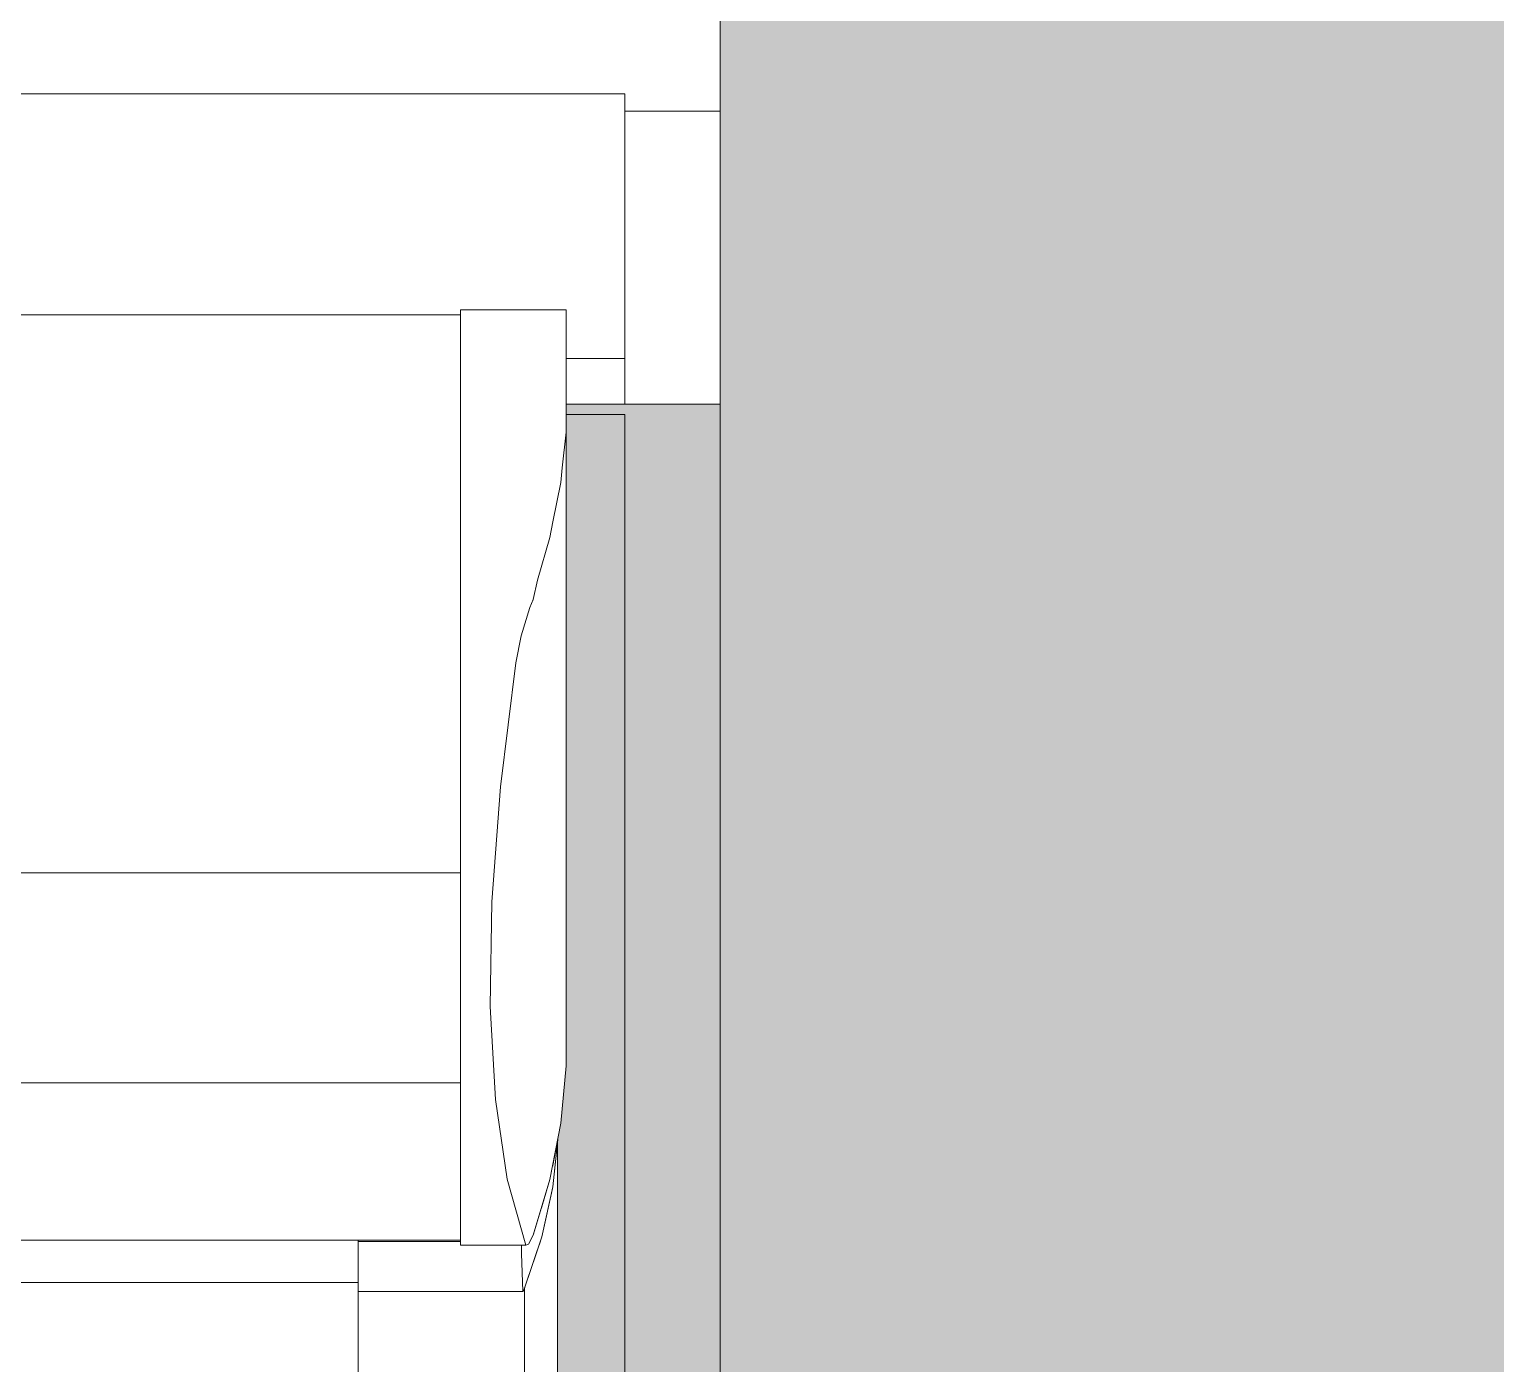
# Model space of a CAD drawing. Header units: metres. Extents: x -208 to 1512, y -277 to 123.
# Drawn here: x 15.3506 to 15.7062, y -14.4581 to -14.1346 of the extents above; entities that cross this region are included whole.
import ezdxf

# ---------------------------------------------------------------- set-up
doc = ezdxf.new("R2010")
doc.units = ezdxf.units.M
doc.header["$MEASUREMENT"] = 0
doc.linetypes.add('Wipeout_Contour', pattern=[1, 0, -1])
doc.layers.add('325 Dachfenster', color=7, linetype='Continuous')
doc.layers.add('330 Dachaufbau', color=7, linetype='Continuous')

# ---------------------------------------------------------------- blocks, each defined once
blk = doc.blocks.new('Dachfläche_28_4', base_point=(12.55, -13.58499))
at = {"layer": '330 Dachaufbau', "linetype": 'Continuous', "lineweight": 0, "true_color": 0x000000}
blk.add_hatch(color=18, dxfattribs=at).paths.add_polyline_path([(18.95005, -10.49457), (18.50784, -10.49457), (18.50784, -11.155), (18.49988, -11.155), (18.49988, -13.58499), (12.55, -13.58499), (12.55, -15.07), (13.745, -15.07), (13.745, -14.22801), (15.495, -14.22801), (15.495, -15.07), (16.21, -15.07), (16.21, -14.22801), (17.96, -14.22801), (17.96, -15.07), (18.9348, -15.07)])
at = {"layer": '330 Dachaufbau', "color": 7, "linetype": 'Continuous', "lineweight": 18, "flags": 128}
for points in [[(15.495, -14.22801), (13.745, -14.22801)], [(15.495, -15.07), (15.495, -14.22801)]]:
    blk.add_lwpolyline(points, dxfattribs=at)
blk = doc.blocks.new('VELUX SlopeRoofBundle[20]_4')
at = {"color": 254, "linetype": 'Wipeout_Contour', "lineweight": 0, "ltscale": 84.032143}
blk.add_wipeout([(15.45515, -14.20261), (15.45515, -14.20997), (15.48077, -14.20997), (15.48078, -14.20261)], dxfattribs=at).dxf.layer = '325 Dachfenster'
at = {"color": 254, "linetype": 'Wipeout_Contour', "lineweight": 0, "ltscale": 105.141895}
blk.add_wipeout([(15.45515, -14.26816), (15.45515, -14.27474), (15.47198, -14.27474), (15.47275, -14.27283), (15.47386, -14.26816)], dxfattribs=at).dxf.layer = '325 Dachfenster'
at = {"color": 254, "linetype": 'Wipeout_Contour', "lineweight": 0, "ltscale": 84.472842}
blk.add_wipeout([(15.45515, -14.28817), (15.45515, -14.31829), (15.46484, -14.31829), (15.46858, -14.28817)], dxfattribs=at).dxf.layer = '325 Dachfenster'
at = {"color": 254, "linetype": 'Wipeout_Contour', "lineweight": 0, "ltscale": 84.807264}
blk.add_wipeout([(15.45515, -14.4134), (15.45515, -14.42938), (15.471, -14.42938), (15.4665, -14.4134)], dxfattribs=at).dxf.layer = '325 Dachfenster'
at = {"color": 254, "linetype": 'Wipeout_Contour', "lineweight": 0, "ltscale": 105.351442}
blk.add_wipeout([(15.47275, -14.27283), (15.47275, -14.42693), (15.47685, -14.41344), (15.47685, -14.2578), (15.47386, -14.26816)], dxfattribs=at).dxf.layer = '325 Dachfenster'
at = {"color": 254, "linetype": 'Wipeout_Contour', "lineweight": 0, "ltscale": 84.291156}
blk.add_wipeout([(15.45515, -14.2816), (15.45515, -14.28817), (15.46858, -14.28817), (15.4699, -14.2816)], dxfattribs=at).dxf.layer = '325 Dachfenster'
at = {"color": 254, "linetype": 'Wipeout_Contour', "lineweight": 0, "ltscale": 84.731947}
blk.add_wipeout([(15.45515, -14.39403), (15.45515, -14.4134), (15.4665, -14.4134), (15.46361, -14.39403)], dxfattribs=at).dxf.layer = '325 Dachfenster'
at = {"color": 254, "linetype": 'Wipeout_Contour', "lineweight": 0, "ltscale": 105.313823}
blk.add_wipeout([(15.47685, -14.2578), (15.47685, -14.41344), (15.47945, -14.39979), (15.47945, -14.24443), (15.47753, -14.25402)], dxfattribs=at).dxf.layer = '325 Dachfenster'
at = {"color": 254, "linetype": 'Wipeout_Contour', "lineweight": 0, "ltscale": 84.595398}
blk.add_wipeout([(15.46233, -14.37154), (15.45515, -14.37154), (15.45515, -14.39403), (15.46361, -14.39403)], dxfattribs=at).dxf.layer = '325 Dachfenster'
at = {"color": 254, "linetype": 'Wipeout_Contour', "lineweight": 0, "ltscale": 105.261868}
blk.add_wipeout([(15.47945, -14.24443), (15.47945, -14.39979), (15.48075, -14.38588), (15.48075, -14.23224), (15.4798, -14.24087)], dxfattribs=at).dxf.layer = '325 Dachfenster'
at = {"color": 254, "linetype": 'Wipeout_Contour', "lineweight": 0, "ltscale": 104.830482}
blk.add_wipeout([(15.45515, -14.25402), (15.45515, -14.26816), (15.47386, -14.26816), (15.47685, -14.2578), (15.47753, -14.25402)], dxfattribs=at).dxf.layer = '325 Dachfenster'
at = {"color": 254, "linetype": 'Wipeout_Contour', "lineweight": 0, "ltscale": 84.458646}
blk.add_wipeout([(15.45515, -14.34615), (15.45515, -14.37154), (15.46233, -14.37154), (15.46276, -14.34615)], dxfattribs=at).dxf.layer = '325 Dachfenster'
at = {"color": 254, "linetype": 'Wipeout_Contour', "lineweight": 0, "ltscale": 83.38176}
blk.add_wipeout([(14.65115, -14.39084), (14.65115, -14.41206), (15.45515, -14.41206), (15.45515, -14.39084)], dxfattribs=at).dxf.layer = '325 Dachfenster'
at = {"color": 254, "linetype": 'Wipeout_Contour', "lineweight": 0, "ltscale": 84.285441}
blk.add_wipeout([(15.47755, -14.40977), (15.47755, -14.4152), (15.47885, -14.40295), (15.47885, -14.40294)], dxfattribs=at).dxf.layer = '325 Dachfenster'
at = {"layer": '325 Dachfenster', "linetype": 'Continuous', "lineweight": 0, "flags": 128}
blk.add_lwpolyline([(15.47885, -14.40294), (15.47885, -14.40295)], dxfattribs=at)
at = {"color": 254, "linetype": 'Wipeout_Contour', "lineweight": 0, "ltscale": 167.632311}
blk.add_wipeout([(15.48075, -14.23224), (15.48075, -14.36427), (15.48075, -14.36991), (15.48078, -14.29623), (15.48078, -14.20473), (15.48078, -14.20261), (15.48077, -14.20997), (15.48076, -14.21873)], dxfattribs=at).dxf.layer = '325 Dachfenster'
at = {"color": 254, "linetype": 'Wipeout_Contour', "lineweight": 0, "ltscale": 84.501534}
blk.add_wipeout([(15.45515, -14.31829), (15.45515, -14.34615), (15.46276, -14.34615), (15.46484, -14.31829)], dxfattribs=at).dxf.layer = '325 Dachfenster'
at = {"color": 254, "linetype": 'Wipeout_Contour', "lineweight": 0, "ltscale": 83.350784}
blk.add_wipeout([(14.65115, -14.39084), (15.45515, -14.39084), (15.45515, -14.39), (14.65115, -14.39)], dxfattribs=at).dxf.layer = '325 Dachfenster'
at = {"layer": '325 Dachfenster', "linetype": 'Continuous', "lineweight": 0, "flags": 128}
for points in [[(15.48078, -14.20473), (15.48078, -14.20261)], [(15.48075, -14.36991), (15.48078, -14.29623)], [(15.48075, -14.38455), (15.48075, -14.36991)]]:
    blk.add_lwpolyline(points, dxfattribs=at)
at = {"color": 254, "linetype": 'Wipeout_Contour', "lineweight": 0, "ltscale": 84.079827}
blk.add_wipeout([(15.45515, -14.21873), (15.45515, -14.22906), (15.48075, -14.22906), (15.48076, -14.21873)], dxfattribs=at).dxf.layer = '325 Dachfenster'
at = {"color": 254, "linetype": 'Wipeout_Contour', "lineweight": 0, "ltscale": 252.840707}
blk.add_wipeout([(15.46233, -14.37154), (15.46361, -14.39403), (15.4665, -14.4134), (15.471, -14.42938), (15.47164, -14.4291), (15.47275, -14.42693), (15.47275, -14.27283), (15.47198, -14.27474), (15.4699, -14.2816), (15.46858, -14.28817), (15.46484, -14.31829), (15.46276, -14.34615)], dxfattribs=at).dxf.layer = '325 Dachfenster'
at = {"color": 254, "linetype": 'Wipeout_Contour', "lineweight": 0, "ltscale": 83.108932}
blk.add_wipeout([(15.45515, -14.28761), (14.65115, -14.28761), (14.65115, -14.31738), (15.45515, -14.31738)], dxfattribs=at).dxf.layer = '325 Dachfenster'
at = {"color": 254, "linetype": 'Wipeout_Contour', "lineweight": 0, "ltscale": 83.317735}
blk.add_wipeout([(14.65115, -14.39), (15.45515, -14.39), (15.45515, -14.36652), (14.65115, -14.36652)], dxfattribs=at).dxf.layer = '325 Dachfenster'
at = {"layer": '325 Dachfenster', "linetype": 'Continuous', "lineweight": 0, "flags": 128}
blk.add_lwpolyline([(14.65115, -14.39), (15.45515, -14.39)], dxfattribs=at)
at = {"color": 254, "linetype": 'Wipeout_Contour', "lineweight": 0, "ltscale": 84.053965}
blk.add_wipeout([(15.45515, -14.20997), (15.45515, -14.21873), (15.48076, -14.21873), (15.48077, -14.20997)], dxfattribs=at).dxf.layer = '325 Dachfenster'
at = {"color": 254, "linetype": 'Wipeout_Contour', "lineweight": 0, "ltscale": 104.640866}
blk.add_wipeout([(15.45515, -14.22906), (15.45515, -14.24087), (15.4798, -14.24087), (15.48075, -14.23224), (15.48075, -14.22906)], dxfattribs=at).dxf.layer = '325 Dachfenster'
at = {"color": 254, "linetype": 'Wipeout_Contour', "lineweight": 0, "ltscale": 84.300044}
blk.add_wipeout([(15.45515, -14.27474), (15.45515, -14.2816), (15.4699, -14.2816), (15.47198, -14.27474)], dxfattribs=at).dxf.layer = '325 Dachfenster'
at = {"color": 254, "linetype": 'Wipeout_Contour', "lineweight": 0, "ltscale": 83.179654}
blk.add_wipeout([(14.65115, -14.31738), (14.65115, -14.33908), (15.45515, -14.33908), (15.45515, -14.31738)], dxfattribs=at).dxf.layer = '325 Dachfenster'
at = {"color": 254, "linetype": 'Wipeout_Contour', "lineweight": 0, "ltscale": 148.45857}
blk.add_wipeout([(15.47085, -14.42938), (15.47085, -14.43932), (15.47485, -14.42737), (15.47485, -14.42002), (15.47275, -14.42693), (15.47164, -14.4291), (15.471, -14.42938)], dxfattribs=at).dxf.layer = '325 Dachfenster'
at = {"layer": '325 Dachfenster', "linetype": 'Continuous', "lineweight": 0, "flags": 128}
blk.add_lwpolyline([(15.495, -14.21437), (15.48078, -14.21437)], dxfattribs=at)
at = {"color": 254, "linetype": 'Wipeout_Contour', "lineweight": 0, "ltscale": 82.847398}
blk.add_wipeout([(14.65115, -14.20381), (14.65115, -14.21131), (15.45515, -14.21131), (15.45515, -14.20381)], dxfattribs=at).dxf.layer = '325 Dachfenster'
at = {"color": 254, "linetype": 'Wipeout_Contour', "lineweight": 0, "ltscale": 104.730213}
blk.add_wipeout([(15.45515, -14.24087), (15.45515, -14.25402), (15.47753, -14.25402), (15.47945, -14.24443), (15.4798, -14.24087)], dxfattribs=at).dxf.layer = '325 Dachfenster'
at = {"color": 254, "linetype": 'Wipeout_Contour', "lineweight": 0, "ltscale": 83.249}
blk.add_wipeout([(15.45515, -14.34014), (14.65115, -14.34014), (14.65115, -14.36652), (15.45515, -14.36652)], dxfattribs=at).dxf.layer = '325 Dachfenster'
at = {"color": 254, "linetype": 'Wipeout_Contour', "lineweight": 0, "ltscale": 105.310071}
blk.add_wipeout([(15.47485, -14.42737), (15.47755, -14.4152), (15.47755, -14.40977), (15.47685, -14.41344), (15.47485, -14.42002)], dxfattribs=at).dxf.layer = '325 Dachfenster'
at = {"color": 254, "linetype": 'Wipeout_Contour', "lineweight": 0, "ltscale": 84.611216}
blk.add_wipeout([(15.43035, -14.43142), (15.43035, -14.44058), (15.47031, -14.44058), (15.46995, -14.43142)], dxfattribs=at).dxf.layer = '325 Dachfenster'
at = {"layer": '325 Dachfenster', "linetype": 'Continuous', "lineweight": 0, "flags": 128}
for points in [[(14.65115, -14.20381), (15.45515, -14.20381)], [(15.48078, -14.20261), (15.45515, -14.20261)], [(15.48078, -14.29623), (15.48078, -14.20473)]]:
    blk.add_lwpolyline(points, dxfattribs=at)
at = {"color": 254, "linetype": 'Wipeout_Contour', "lineweight": 0, "ltscale": 82.869651}
blk.add_wipeout([(14.65115, -14.22001), (15.45515, -14.22001), (15.45515, -14.21131), (14.65115, -14.21131)], dxfattribs=at).dxf.layer = '325 Dachfenster'
at = {"color": 254, "linetype": 'Wipeout_Contour', "lineweight": 0, "ltscale": 82.997041}
blk.add_wipeout([(14.65115, -14.26901), (15.45515, -14.26901), (15.45515, -14.25494), (14.65115, -14.25494)], dxfattribs=at).dxf.layer = '325 Dachfenster'
at = {"color": 254, "linetype": 'Wipeout_Contour', "lineweight": 0, "ltscale": 83.210434}
blk.add_wipeout([(15.45515, -14.3393), (14.65115, -14.3393), (14.65115, -14.33986), (15.45515, -14.33986)], dxfattribs=at).dxf.layer = '325 Dachfenster'
at = {"color": 254, "linetype": 'Wipeout_Contour', "lineweight": 0, "ltscale": 106.495476}
blk.add_wipeout([(15.47735, -14.98739), (15.47865, -14.97514), (15.47865, -14.40484), (15.47755, -14.4152), (15.47735, -14.4161)], dxfattribs=at).dxf.layer = '325 Dachfenster'
at = {"color": 254, "linetype": 'Wipeout_Contour', "lineweight": 0, "ltscale": 126.43516}
blk.add_wipeout([(15.43035, -14.42846), (15.43035, -14.43142), (15.46995, -14.43142), (15.46995, -14.42938), (15.45515, -14.42938), (15.45515, -14.42846)], dxfattribs=at).dxf.layer = '325 Dachfenster'
at = {"color": 254, "linetype": 'Wipeout_Contour', "lineweight": 0, "ltscale": 82.895706}
blk.add_wipeout([(15.45515, -14.22001), (14.65115, -14.22001), (14.65115, -14.23026), (15.45515, -14.23026)], dxfattribs=at).dxf.layer = '325 Dachfenster'
at = {"color": 254, "linetype": 'Wipeout_Contour', "lineweight": 0, "ltscale": 83.024562}
blk.add_wipeout([(14.65115, -14.26901), (14.65115, -14.27509), (15.45515, -14.27509), (15.45515, -14.26901)], dxfattribs=at).dxf.layer = '325 Dachfenster'
at = {"color": 254, "linetype": 'Wipeout_Contour', "lineweight": 0, "ltscale": 83.209353}
blk.add_wipeout([(14.65115, -14.33908), (14.65115, -14.3393), (15.45515, -14.3393), (15.45515, -14.33908)], dxfattribs=at).dxf.layer = '325 Dachfenster'
at = {"color": 254, "linetype": 'Wipeout_Contour', "lineweight": 0, "ltscale": 106.590199}
blk.add_wipeout([(15.47465, -14.42797), (15.47465, -14.99956), (15.47735, -14.98739), (15.47735, -14.4161), (15.47485, -14.42737)], dxfattribs=at).dxf.layer = '325 Dachfenster'
at = {"color": 254, "linetype": 'Wipeout_Contour', "lineweight": 0, "ltscale": 84.561162}
blk.add_wipeout([(15.43035, -14.42818), (15.43035, -14.42846), (15.45515, -14.42846), (15.45515, -14.42818)], dxfattribs=at).dxf.layer = '325 Dachfenster'
at = {"color": 254, "linetype": 'Wipeout_Contour', "lineweight": 0, "ltscale": 127.09858}
blk.add_wipeout([(15.46995, -14.43142), (15.47031, -14.44058), (15.4704, -14.4405), (15.47085, -14.43932), (15.47085, -14.42938), (15.46995, -14.42938)], dxfattribs=at).dxf.layer = '325 Dachfenster'
at = {"layer": '325 Dachfenster', "linetype": 'Continuous', "lineweight": 0, "flags": 128}
blk.add_lwpolyline([(15.47865, -14.97514), (15.47865, -14.40484)], dxfattribs=at)
at = {"color": 254, "linetype": 'Wipeout_Contour', "lineweight": 0, "ltscale": 82.925945}
blk.add_wipeout([(14.65115, -14.23026), (14.65115, -14.242), (15.45515, -14.242), (15.45515, -14.23026)], dxfattribs=at).dxf.layer = '325 Dachfenster'
at = {"color": 254, "linetype": 'Wipeout_Contour', "lineweight": 0, "ltscale": 83.041788}
blk.add_wipeout([(14.65115, -14.27509), (14.65115, -14.28152), (15.45515, -14.28152), (15.45515, -14.27509)], dxfattribs=at).dxf.layer = '325 Dachfenster'
at = {"color": 254, "linetype": 'Wipeout_Contour', "lineweight": 0, "ltscale": 83.211597}
blk.add_wipeout([(14.65115, -14.34014), (15.45515, -14.34014), (15.45515, -14.33986), (14.65115, -14.33986)], dxfattribs=at).dxf.layer = '325 Dachfenster'
at = {"color": 254, "linetype": 'Wipeout_Contour', "lineweight": 0, "ltscale": 83.433252}
blk.add_wipeout([(15.45515, -14.41206), (14.65115, -14.41206), (14.65115, -14.42818), (15.45515, -14.42818)], dxfattribs=at).dxf.layer = '325 Dachfenster'
at = {"color": 254, "linetype": 'Wipeout_Contour', "lineweight": 0, "ltscale": 85.419607}
blk.add_wipeout([(15.43205, -14.44058), (15.43205, -15.01247), (15.46885, -15.01247), (15.46885, -14.44058)], dxfattribs=at).dxf.layer = '325 Dachfenster'
at = {"layer": '325 Dachfenster', "linetype": 'Continuous', "lineweight": 0, "flags": 128}
blk.add_lwpolyline([(14.65115, -14.33908), (15.45515, -14.33908)], dxfattribs=at)
at = {"color": 254, "linetype": 'Wipeout_Contour', "lineweight": 0, "ltscale": 82.959882}
blk.add_wipeout([(15.45515, -14.242), (14.65115, -14.242), (14.65115, -14.25494), (15.45515, -14.25494)], dxfattribs=at).dxf.layer = '325 Dachfenster'
at = {"color": 254, "linetype": 'Wipeout_Contour', "lineweight": 0, "ltscale": 83.059001}
blk.add_wipeout([(14.65115, -14.28761), (15.45515, -14.28761), (15.45515, -14.28152), (14.65115, -14.28152)], dxfattribs=at).dxf.layer = '325 Dachfenster'
at = {"color": 254, "linetype": 'Wipeout_Contour', "lineweight": 0, "ltscale": 85.36067}
blk.add_wipeout([(15.43205, -14.44058), (15.43035, -14.44058), (15.43035, -15.01121), (15.43205, -15.01247)], dxfattribs=at).dxf.layer = '325 Dachfenster'
at = {"color": 254, "linetype": 'Wipeout_Contour', "lineweight": 0, "ltscale": 126.625208}
blk.add_wipeout([(15.46885, -14.44058), (15.46885, -15.01247), (15.47065, -15.01151), (15.47065, -14.43984), (15.4704, -14.4405), (15.47031, -14.44058)], dxfattribs=at).dxf.layer = '325 Dachfenster'
at = {"layer": '325 Dachfenster', "linetype": 'Continuous', "lineweight": 0, "flags": 128}
blk.add_lwpolyline([(15.45515, -14.20261), (15.45515, -14.20997), (15.45515, -14.21873), (15.45515, -14.22906), (15.45515, -14.24087), (15.45515, -14.25402), (15.45515, -14.26816), (15.45515, -14.27474), (15.45515, -14.2816), (15.45515, -14.28817), (15.45515, -14.31829), (15.45515, -14.34615), (15.45515, -14.37154), (15.45515, -14.39403), (15.45515, -14.4134), (15.45515, -14.42938)], dxfattribs=at)
at = {"color": 254, "linetype": 'Wipeout_Contour', "lineweight": 0, "ltscale": 106.636845}
blk.add_wipeout([(15.47065, -14.43984), (15.47065, -15.01151), (15.47465, -14.99956), (15.47465, -14.42797), (15.47085, -14.43932)], dxfattribs=at).dxf.layer = '325 Dachfenster'
at = {"color": 254, "linetype": 'Wipeout_Contour', "lineweight": 0, "ltscale": 83.524161}
blk.add_wipeout([(15.43035, -14.4523), (14.67595, -14.4523), (14.67595, -14.45535), (15.43035, -14.45535)], dxfattribs=at).dxf.layer = '325 Dachfenster'
at = {"layer": '325 Dachfenster', "linetype": 'Continuous', "lineweight": 0, "flags": 128}
for points in [[(15.48078, -14.20261), (15.48077, -14.20997), (15.48076, -14.21873), (15.48075, -14.22906), (15.48075, -14.23224), (15.4798, -14.24087), (15.47945, -14.24443), (15.47753, -14.25402), (15.47685, -14.2578), (15.47386, -14.26816), (15.47275, -14.27283), (15.47198, -14.27474), (15.4699, -14.2816), (15.46858, -14.28817), (15.46484, -14.31829), (15.46276, -14.34615), (15.46233, -14.37154), (15.46361, -14.39403), (15.4665, -14.4134), (15.471, -14.42938)], [(15.47164, -14.4291), (15.47275, -14.42693), (15.47685, -14.41344), (15.47945, -14.39979), (15.48075, -14.38588), (15.48075, -14.38455)], [(15.4704, -14.4405), (15.47085, -14.43932), (15.47485, -14.42737), (15.47755, -14.4152), (15.47885, -14.40295)], [(15.471, -14.42938), (15.45515, -14.42938)], [(15.46995, -14.42938), (15.46995, -14.43142), (15.47031, -14.44058)], [(15.471, -14.42938), (15.47164, -14.4291)], [(15.47031, -14.44058), (15.4704, -14.4405)], [(15.47065, -15.01151), (15.47065, -14.43984)]]:
    blk.add_lwpolyline(points, dxfattribs=at)
at = {"color": 254, "linetype": 'Wipeout_Contour', "lineweight": 0, "ltscale": 83.51511}
blk.add_wipeout([(15.43035, -14.44881), (14.67595, -14.44881), (14.67595, -14.4523), (15.43035, -14.4523)], dxfattribs=at).dxf.layer = '325 Dachfenster'
at = {"color": 254, "linetype": 'Wipeout_Contour', "lineweight": 0, "ltscale": 83.532194}
blk.add_wipeout([(14.67595, -14.45535), (14.67595, -14.45811), (15.43035, -14.45811), (15.43035, -14.45535)], dxfattribs=at).dxf.layer = '325 Dachfenster'
at = {"color": 254, "linetype": 'Wipeout_Contour', "lineweight": 0, "ltscale": 83.505128}
blk.add_wipeout([(15.43035, -14.44509), (14.67595, -14.44509), (14.67595, -14.44881), (15.43035, -14.44881)], dxfattribs=at).dxf.layer = '325 Dachfenster'
at = {"color": 254, "linetype": 'Wipeout_Contour', "lineweight": 0, "ltscale": 83.494608}
blk.add_wipeout([(14.67595, -14.44509), (15.43035, -14.44509), (15.43035, -14.44121), (14.67595, -14.44121)], dxfattribs=at).dxf.layer = '325 Dachfenster'
at = {"color": 254, "linetype": 'Wipeout_Contour', "lineweight": 0, "ltscale": 83.486844}
blk.add_wipeout([(14.67595, -14.44062), (15.43035, -14.44062), (15.43035, -14.44012), (14.67595, -14.44012)], dxfattribs=at).dxf.layer = '325 Dachfenster'
at = {"color": 254, "linetype": 'Wipeout_Contour', "lineweight": 0, "ltscale": 83.479413}
blk.add_wipeout([(14.67595, -14.43844), (15.43035, -14.43844), (15.43035, -14.43692), (14.67595, -14.43692)], dxfattribs=at).dxf.layer = '325 Dachfenster'
at = {"color": 254, "linetype": 'Wipeout_Contour', "lineweight": 0, "ltscale": 83.47462}
blk.add_wipeout([(14.67595, -14.43692), (15.43035, -14.43692), (15.43035, -14.43497), (14.67595, -14.43497)], dxfattribs=at).dxf.layer = '325 Dachfenster'
at = {"color": 254, "linetype": 'Wipeout_Contour', "lineweight": 0, "ltscale": 83.468728}
blk.add_wipeout([(14.67595, -14.43497), (15.43035, -14.43497), (15.43035, -14.43265), (14.67595, -14.43265)], dxfattribs=at).dxf.layer = '325 Dachfenster'
at = {"color": 254, "linetype": 'Wipeout_Contour', "lineweight": 0, "ltscale": 83.482803}
blk.add_wipeout([(15.43035, -14.43844), (14.67595, -14.43844), (14.67595, -14.43938), (15.43035, -14.43938)], dxfattribs=at).dxf.layer = '325 Dachfenster'
at = {"color": 254, "linetype": 'Wipeout_Contour', "lineweight": 0, "ltscale": 83.461725}
blk.add_wipeout([(14.67595, -14.4299), (14.67595, -14.43265), (15.43035, -14.43265), (15.43035, -14.4299)], dxfattribs=at).dxf.layer = '325 Dachfenster'
at = {"color": 254, "linetype": 'Wipeout_Contour', "lineweight": 0, "ltscale": 83.48794}
blk.add_wipeout([(14.67595, -14.44085), (15.43035, -14.44085), (15.43035, -14.44069), (14.67595, -14.44069)], dxfattribs=at).dxf.layer = '325 Dachfenster'
at = {"color": 254, "linetype": 'Wipeout_Contour', "lineweight": 0, "ltscale": 83.455517}
blk.add_wipeout([(14.67595, -14.42818), (14.67595, -14.4299), (15.43035, -14.4299), (15.43035, -14.42818)], dxfattribs=at).dxf.layer = '325 Dachfenster'
at = {"color": 254, "linetype": 'Wipeout_Contour', "lineweight": 0, "ltscale": 83.485585}
blk.add_wipeout([(14.67595, -14.43972), (14.67595, -14.44012), (15.43035, -14.44012), (15.43035, -14.43972)], dxfattribs=at).dxf.layer = '325 Dachfenster'
at = {"layer": '325 Dachfenster', "linetype": 'Continuous', "lineweight": 0, "flags": 128}
for points in [[(14.65115, -14.42818), (15.45515, -14.42818)], [(15.43035, -14.42818), (15.43035, -14.42846)], [(15.43035, -14.42846), (15.45515, -14.42846)]]:
    blk.add_lwpolyline(points, dxfattribs=at)
at = {"color": 254, "linetype": 'Wipeout_Contour', "lineweight": 0, "ltscale": 83.484556}
blk.add_wipeout([(14.67595, -14.43972), (15.43035, -14.43972), (15.43035, -14.43938), (14.67595, -14.43938)], dxfattribs=at).dxf.layer = '325 Dachfenster'
at = {"layer": '325 Dachfenster', "linetype": 'Continuous', "lineweight": 0, "flags": 128}
blk.add_lwpolyline([(15.43035, -14.43844), (14.67595, -14.43844)], dxfattribs=at)
at = {"color": 254, "linetype": 'Wipeout_Contour', "lineweight": 0, "ltscale": 83.488659}
blk.add_wipeout([(14.67595, -14.44085), (14.67595, -14.44121), (15.43035, -14.44121), (15.43035, -14.44085)], dxfattribs=at).dxf.layer = '325 Dachfenster'
at = {"color": 254, "linetype": 'Wipeout_Contour', "lineweight": 0, "ltscale": 83.487623}
blk.add_wipeout([(14.67595, -14.44062), (14.67595, -14.44069), (15.43035, -14.44069), (15.43035, -14.44062)], dxfattribs=at).dxf.layer = '325 Dachfenster'
at = {"layer": '325 Dachfenster', "linetype": 'Continuous', "lineweight": 0, "flags": 128}
for points in [[(15.43035, -14.42846), (15.43035, -14.43142), (15.43035, -14.44058)], [(15.43035, -15.01121), (15.43035, -14.44058)], [(15.47031, -14.44058), (15.43035, -14.44058)]]:
    blk.add_lwpolyline(points, dxfattribs=at)
blk = doc.blocks.new('Dachfläche_36_4', base_point=(15.51815, -14.84386))
at = {"color": 254, "linetype": 'Wipeout_Contour', "lineweight": 0, "ltscale": 369.547565}
blk.add_wipeout([(13.75815, -14.15023), (13.75815, -14.2255), (13.79551, -14.2255), (13.79551, -14.20473), (13.79551, -14.20261), (13.82115, -14.20261), (13.82115, -14.20381), (14.62515, -14.20381), (14.62515, -14.20261), (14.65115, -14.20261), (14.65115, -14.20381), (15.45515, -14.20381), (15.45515, -14.20261), (15.48078, -14.20261), (15.48078, -14.20473), (15.48078, -14.2255), (15.495, -14.2255), (15.495, -14.15023)], dxfattribs=at).dxf.layer = '325 Dachfenster'
at = {"layer": '325 Dachfenster', "linetype": 'Continuous', "lineweight": 0, "true_color": 0x000000}
blk.add_hatch(color=18, dxfattribs=at).paths.add_polyline_path([(15.47865, -14.40484), (15.47865, -14.84386), (15.51815, -14.84386), (15.51815, -14.22551), (15.48078, -14.22551), (15.48078, -14.28437), (15.48078, -14.28644), (15.48078, -14.29683), (15.48075, -14.36991), (15.48075, -14.38588), (15.47945, -14.39979), (15.47885, -14.40294), (15.47885, -14.40295)])
at = {"color": 254, "linetype": 'Wipeout_Contour', "lineweight": 0, "ltscale": 122.694494}
blk.add_wipeout([(15.51815, -13.5322), (13.79, -13.5322), (13.79, -14.15023), (15.495, -14.15023), (15.495, -14.15444), (15.51815, -14.15444)], dxfattribs=at).dxf.layer = '325 Dachfenster'
at = {"layer": '325 Dachfenster', "color": 7, "linetype": 'Continuous', "lineweight": 13, "true_color": 0xf4f4f4, "flags": 128}
blk.add_lwpolyline([(15.495, -14.15023), (13.75815, -14.15023)], dxfattribs=at)
at = {"color": 254, "linetype": 'Wipeout_Contour', "lineweight": 0, "ltscale": 84.176746}
blk.add_wipeout([(15.51815, -14.2255), (15.48078, -14.2255), (15.48078, -14.22551), (15.51815, -14.22551)], dxfattribs=at).dxf.layer = '325 Dachfenster'
at = {"color": 254, "linetype": 'Wipeout_Contour', "lineweight": 0, "ltscale": 84.103086}
blk.add_wipeout([(15.51815, -14.15444), (15.495, -14.15444), (15.495, -14.2255), (15.51815, -14.2255)], dxfattribs=at).dxf.layer = '325 Dachfenster'
at = {"layer": '325 Dachfenster', "color": 7, "linetype": 'Continuous', "lineweight": 13, "true_color": 0xf4f4f4, "flags": 128}
for points in [[(15.51815, -14.15444), (15.51815, -13.5322)], [(15.495, -14.2255), (15.495, -14.15023)], [(15.495, -14.15444), (15.51815, -14.15444)], [(15.51815, -14.2255), (15.51815, -14.15444)], [(15.48078, -14.2255), (15.51815, -14.2255)], [(15.48078, -14.22551), (15.51815, -14.22551)], [(15.51815, -14.22551), (15.51815, -14.2255)], [(15.51815, -14.22551), (15.51815, -14.84386)]]:
    blk.add_lwpolyline(points, dxfattribs=at)
at = {"layer": '325 Dachfenster', "linetype": 'Continuous', "lineweight": 0}
blk.add_blockref('VELUX SlopeRoofBundle[20]_4', (0, 0), dxfattribs=at)

msp = doc.modelspace()

# ---------------------------------------------------------------- block references
at = {"layer": '330 Dachaufbau', "color": 7, "linetype": 'Continuous', "lineweight": 18}
msp.add_blockref('Dachfläche_28_4', (12.55, -13.58499), dxfattribs=at)

# ---------------------------------------------------------------- next in the draw order: block references
at = {"layer": '325 Dachfenster', "color": 7, "linetype": 'Continuous', "lineweight": 13, "true_color": 0xf4f4f4}
msp.add_blockref('Dachfläche_36_4', (15.51815, -14.84386), dxfattribs=at)

doc.saveas('drawing.dxf')
